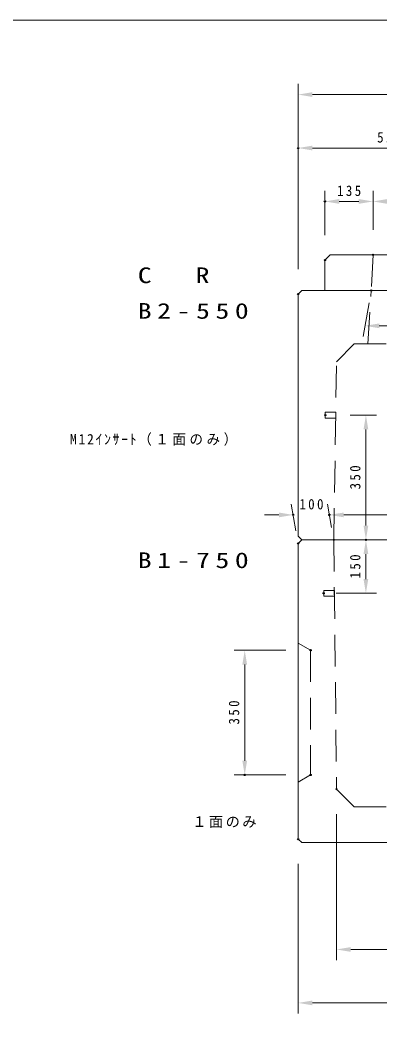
# Model space of a CAD drawing. Units: millimetres, scale not verified. Extents: x -4060 to 4060, y -2828 to 2828.
# Drawn here: x 1134 to 2142, y -18 to 2828 of the extents above; entities that cross this region are included whole.
import ezdxf

# ---------------------------------------------------------------- set-up
doc = ezdxf.new("R2010")
doc.units = ezdxf.units.MM
doc.header["$LTSCALE"] = 7
doc.header["$PDMODE"] = 32
doc.header["$PDSIZE"] = 3.5
doc.linetypes.add('USER1', pattern=[19.05, 12.7, -6.35])
for name, color, linetype, lineweight in [('0-1_DASHED', 7, 'USER1', 18), ('0-2_DIM', 7, 'Continuous', 18), ('0-3_LATER', 7, 'Continuous', 18), ('0-5_TXT', 7, 'Continuous', 18), ('0-7_LAYER', 7, 'Continuous', 18), ('0-A_NO', 7, 'Continuous', 18), ('0-B_NO2', 7, 'USER1', 18)]:
    doc.layers.add(name, color=color, linetype=linetype, lineweight=lineweight)
doc.layers.add('0-8_Defpoints', color=7, linetype='Continuous')
doc.styles.add('ＭＳ ゴシック', font='')
doc.styles.get('ＭＳ ゴシック').set_extended_font_data('MS Gothic')

# ---------------------------------------------------------------- blocks, each defined once
blk = doc.blocks.new('D36')
at = {"layer": '0-2_DIM'}
for p, q in [((6110.753, 3456.385), (6110.753, 3046.385)), ((7310.753, 3456.385), (7310.753, 3046.385)), ((6150.753, 3076.385), (7270.753, 3076.385))]:
    blk.add_line(p, q, dxfattribs=at)
for points in [[(6150.753, 3083.052), (6150.753, 3069.719), (6110.753, 3076.385)], [(7270.753, 3083.052), (7270.753, 3069.719), (7310.753, 3076.385)]]:
    blk.add_solid(points, dxfattribs=at)
at = {"layer": '0-8_Defpoints'}
for p in [(6110.753, 3526.385), (7310.753, 3526.385), (7310.753, 3076.385)]:
    blk.add_point(p, dxfattribs=at)
at = {"layer": '0-2_DIM', "insert": (6665.653, 3091.389), "char_height": 29.33, "attachment_point": 7, "style": 'ＭＳ ゴシック'}
blk.add_mtext('\\T1.39;\\W0.85;1200', dxfattribs=at)
blk = doc.blocks.new('D37')
at = {"layer": '0-2_DIM'}
for p, q in [((6003.253, 3316.385), (6003.253, 2896.385)), ((7418.253, 3316.385), (7418.253, 2896.385)), ((6043.253, 2926.385), (7378.253, 2926.385))]:
    blk.add_line(p, q, dxfattribs=at)
for points in [[(6043.253, 2933.052), (6043.253, 2919.719), (6003.253, 2926.385)], [(7378.253, 2933.052), (7378.253, 2919.719), (7418.253, 2926.385)]]:
    blk.add_solid(points, dxfattribs=at)
at = {"layer": '0-8_Defpoints'}
for p in [(6003.253, 3386.385), (7418.253, 3386.385), (7418.253, 2926.385)]:
    blk.add_point(p, dxfattribs=at)
at = {"layer": '0-2_DIM', "insert": (6665.653, 2941.385), "char_height": 29.33, "attachment_point": 7, "style": 'ＭＳ ゴシック'}
blk.add_mtext('\\T1.39;\\W0.85;1415', dxfattribs=at)
blk = doc.blocks.new('D41')
at = {"layer": '0-8_Defpoints'}
for p in [(6038.253, 3916.385), (5853.253, 3566.385), (6038.253, 3566.385)]:
    blk.add_point(p, dxfattribs=at)
at = {"layer": '0-A_NO'}
for p, q in [((5968.253, 3916.385), (5823.253, 3916.385)), ((5853.253, 3876.385), (5853.253, 3606.385)), ((5968.253, 3566.385), (5823.253, 3566.385))]:
    blk.add_line(p, q, dxfattribs=at)
for points in [[(5846.587, 3876.385), (5859.92, 3876.385), (5853.253, 3916.385)], [(5846.587, 3606.385), (5859.92, 3606.385), (5853.253, 3566.385)]]:
    blk.add_solid(points, dxfattribs=at)
at = {"layer": '0-A_NO', "insert": (5838.253, 3707.985), "char_height": 29.33, "attachment_point": 7, "rotation": 90, "style": 'ＭＳ ゴシック'}
blk.add_mtext('\\T1.38;\\W0.9;350', dxfattribs=at)
blk = doc.blocks.new('D44')
at = {"layer": '0-2_DIM'}
for p, q in [((6097.082, 4261.385), (6085.621, 4326.385)), ((7312.082, 4261.385), (7300.621, 4326.385)), ((7265.91, 4296.385), (6130.91, 4296.385))]:
    blk.add_line(p, q, dxfattribs=at)
for points in [[(6130.91, 4303.052), (6130.91, 4289.719), (6090.91, 4296.385)], [(7265.91, 4303.052), (7265.91, 4289.719), (7305.91, 4296.385)]]:
    blk.add_solid(points, dxfattribs=at)
at = {"layer": '0-8_Defpoints'}
for p in [(6090.91, 4296.385), (6103.253, 4226.385), (7318.253, 4226.385)]:
    blk.add_point(p, dxfattribs=at)
at = {"layer": '0-2_DIM', "insert": (6653.31, 4311.389), "char_height": 29.33, "attachment_point": 7, "style": 'ＭＳ ゴシック'}
blk.add_mtext('\\T1.39;\\W0.85;1215', dxfattribs=at)
blk = doc.blocks.new('D45')
at = {"layer": '0-2_DIM'}
for p, q in [((5997.082, 4251.385), (5983.857, 4326.385)), ((6097.082, 4261.385), (6085.621, 4326.385)), ((5949.147, 4296.385), (5909.147, 4296.385)), ((6130.91, 4296.385), (6170.91, 4296.385))]:
    blk.add_line(p, q, dxfattribs=at)
for points in [[(5949.147, 4303.052), (5949.147, 4289.719), (5989.147, 4296.385)], [(6130.91, 4303.052), (6130.91, 4289.719), (6090.91, 4296.385)]]:
    blk.add_solid(points, dxfattribs=at)
at = {"layer": '0-8_Defpoints'}
for p in [(5989.147, 4296.385), (6003.253, 4216.385), (6103.253, 4226.385)]:
    blk.add_point(p, dxfattribs=at)
at = {"layer": '0-2_DIM', "insert": (6006.629, 4311.385), "char_height": 29.33, "attachment_point": 7, "style": 'ＭＳ ゴシック'}
blk.add_mtext('\\T1.38;\\W0.9;100', dxfattribs=at)
blk = doc.blocks.new('D47')
at = {"layer": '0-2_DIM'}
for p, q in [((6138.253, 4226.385), (6223.253, 4226.385)), ((6193.253, 4116.385), (6193.253, 4186.385)), ((6109.86, 4076.385), (6223.253, 4076.385))]:
    blk.add_line(p, q, dxfattribs=at)
for points in [[(6186.587, 4186.385), (6199.92, 4186.385), (6193.253, 4226.385)], [(6186.587, 4116.385), (6199.92, 4116.385), (6193.253, 4076.385)]]:
    blk.add_solid(points, dxfattribs=at)
at = {"layer": '0-8_Defpoints'}
for p in [(6103.253, 4226.385), (6193.253, 4226.385), (6074.86, 4076.385)]:
    blk.add_point(p, dxfattribs=at)
at = {"layer": '0-2_DIM', "insert": (6178.253, 4117.985), "char_height": 29.33, "attachment_point": 7, "rotation": 90, "style": 'ＭＳ ゴシック'}
blk.add_mtext('\\T1.38;\\W0.9;150', dxfattribs=at)
blk = doc.blocks.new('D50')
at = {"layer": '0-2_DIM'}
for p, q in [((6149.146, 4576.385), (6223.253, 4576.385)), ((6193.253, 4536.385), (6193.253, 4266.385)), ((6173.253, 4226.385), (6223.253, 4226.385))]:
    blk.add_line(p, q, dxfattribs=at)
for points in [[(6186.587, 4536.385), (6199.92, 4536.385), (6193.253, 4576.385)], [(6186.587, 4266.385), (6199.92, 4266.385), (6193.253, 4226.385)]]:
    blk.add_solid(points, dxfattribs=at)
at = {"layer": '0-8_Defpoints'}
for p in [(6079.146, 4576.385), (6103.253, 4226.385), (6193.253, 4226.385)]:
    blk.add_point(p, dxfattribs=at)
at = {"layer": '0-2_DIM', "insert": (6178.253, 4367.985), "char_height": 29.33, "attachment_point": 7, "rotation": 90, "style": 'ＭＳ ゴシック'}
blk.add_mtext('\\T1.38;\\W0.9;350', dxfattribs=at)
blk = doc.blocks.new('D54')
at = {"layer": '0-2_DIM'}
for p, q in [((6003.253, 4986.385), (6003.253, 5506.385)), ((7418.253, 4986.385), (7418.253, 5506.385)), ((6043.253, 5476.385), (7378.253, 5476.385))]:
    blk.add_line(p, q, dxfattribs=at)
for points in [[(6043.253, 5483.052), (6043.253, 5469.719), (6003.253, 5476.385)], [(7378.253, 5483.052), (7378.253, 5469.719), (7418.253, 5476.385)]]:
    blk.add_solid(points, dxfattribs=at)
at = {"layer": '0-8_Defpoints'}
for p in [(7418.253, 5476.385), (6003.253, 4916.385), (7418.253, 4916.385)]:
    blk.add_point(p, dxfattribs=at)
at = {"layer": '0-2_DIM', "insert": (6665.653, 5491.385), "char_height": 29.33, "attachment_point": 7, "style": 'ＭＳ ゴシック'}
blk.add_mtext('\\T1.39;\\W0.85;1415', dxfattribs=at)
blk = doc.blocks.new('D56')
at = {"layer": '0-2_DIM'}
for p, q in [((6003.253, 4986.385), (6003.253, 5356.385)), ((6513.253, 5146.385), (6513.253, 5356.385)), ((6473.253, 5326.385), (6043.253, 5326.385))]:
    blk.add_line(p, q, dxfattribs=at)
for points in [[(6043.253, 5333.052), (6043.253, 5319.719), (6003.253, 5326.385)], [(6473.253, 5333.052), (6473.253, 5319.719), (6513.253, 5326.385)]]:
    blk.add_solid(points, dxfattribs=at)
at = {"layer": '0-8_Defpoints'}
for p in [(6003.253, 5326.385), (6513.253, 5076.385), (6003.253, 4916.385)]:
    blk.add_point(p, dxfattribs=at)
at = {"layer": '0-2_DIM', "insert": (6224.853, 5341.385), "char_height": 29.33, "attachment_point": 7, "style": 'ＭＳ ゴシック'}
blk.add_mtext('\\T1.38;\\W0.9;510', dxfattribs=at)
blk = doc.blocks.new('D58')
at = {"layer": '0-2_DIM'}
for p, q in [((6078.253, 5081.385), (6078.253, 5206.385)), ((6213.253, 5096.385), (6213.253, 5206.385)), ((6173.253, 5176.385), (6118.253, 5176.385))]:
    blk.add_line(p, q, dxfattribs=at)
for points in [[(6118.253, 5183.052), (6118.253, 5169.719), (6078.253, 5176.385)], [(6173.253, 5183.052), (6173.253, 5169.719), (6213.253, 5176.385)]]:
    blk.add_solid(points, dxfattribs=at)
at = {"layer": '0-8_Defpoints'}
for p in [(6078.253, 5176.385), (6078.253, 5011.385), (6213.253, 5026.385)]:
    blk.add_point(p, dxfattribs=at)
at = {"layer": '0-2_DIM', "insert": (6112.353, 5191.385), "char_height": 29.33, "attachment_point": 7, "style": 'ＭＳ ゴシック'}
blk.add_mtext('\\T1.38;\\W0.9;135', dxfattribs=at)
blk = doc.blocks.new('D59')
at = {"layer": '0-2_DIM'}
for p, q in [((6213.253, 5096.385), (6213.253, 5206.385)), ((6813.253, 5096.385), (6813.253, 5206.385)), ((6253.253, 5176.385), (6773.253, 5176.385))]:
    blk.add_line(p, q, dxfattribs=at)
for points in [[(6253.253, 5183.052), (6253.253, 5169.719), (6213.253, 5176.385)], [(6773.253, 5183.052), (6773.253, 5169.719), (6813.253, 5176.385)]]:
    blk.add_solid(points, dxfattribs=at)
at = {"layer": '0-8_Defpoints'}
for p in [(6813.253, 5176.385), (6213.253, 5026.385), (6813.253, 5026.385)]:
    blk.add_point(p, dxfattribs=at)
at = {"layer": '0-2_DIM', "insert": (6491.608, 5191.385), "char_height": 29.33, "attachment_point": 7, "style": 'ＭＳ ゴシック'}
blk.add_mtext('\\T1.38;\\W0.9;600', dxfattribs=at)
blk = doc.blocks.new('D60')
at = {"layer": '0-2_DIM'}
for p, q in [((6202.082, 4891.385), (6185.479, 4797.228)), ((6812.082, 4891.385), (6795.479, 4797.228)), ((6230.769, 4827.228), (6760.769, 4827.228))]:
    blk.add_line(p, q, dxfattribs=at)
for points in [[(6230.769, 4833.895), (6230.769, 4820.562), (6190.769, 4827.228)], [(6760.769, 4833.895), (6760.769, 4820.562), (6800.769, 4827.228)]]:
    blk.add_solid(points, dxfattribs=at)
at = {"layer": '0-8_Defpoints'}
for p in [(6208.253, 4926.385), (6818.253, 4926.385), (6800.769, 4827.228)]:
    blk.add_point(p, dxfattribs=at)
at = {"layer": '0-2_DIM', "insert": (6462.369, 4842.228), "char_height": 29.33, "attachment_point": 7, "style": 'ＭＳ ゴシック'}
blk.add_mtext('\\T1.38;\\W0.9;610', dxfattribs=at)

msp = doc.modelspace()

# ---------------------------------------------------------------- linework, layer by layer
at = {"layer": '0-1_DASHED'}
for p, q in [((2123.253, 2168.885), (2118.253, 2068.885)), ((2108.253, 1918.885), (2118.253, 2068.885)), ((2020.753, 1868.885), (2070.753, 1918.885)), ((2070.753, 1918.885), (3170.753, 1918.885)), ((2013.253, 1368.885), (2020.753, 1868.885))]:
    msp.add_line(p, q, dxfattribs=at)
for points in [[(1989.146, 1710.885), (2019.146, 1710.885), (2019.146, 1726.885), (1989.146, 1726.885)], [(1984.86, 1210.885), (2014.86, 1210.885), (2014.86, 1226.885), (1984.86, 1226.885)]]:
    msp.add_lwpolyline(points, close=True, dxfattribs=at)
msp.add_lwpolyline([(2013.253, 1368.885), (2020.753, 668.885), (2070.753, 618.885), (2510.753, 618.885)], dxfattribs=at)
at = {"layer": '0-3_LATER'}
for p, q in [((2003.253, 2168.885), (2843.253, 2168.885)), ((1923.253, 2068.885), (1913.253, 2058.885)), ((1913.253, 2058.885), (1913.253, 1378.885)), ((3318.253, 2068.885), (1923.253, 2068.885)), ((1913.253, 1378.885), (1923.253, 1368.885)), ((1923.253, 1368.885), (3318.253, 1368.885))]:
    msp.add_line(p, q, dxfattribs=at)
msp.add_lwpolyline([(2858.253, 2153.885), (2858.253, 2068.885), (1988.253, 2068.885), (1988.253, 2153.885), (2003.253, 2168.885)], dxfattribs=at)
msp.add_lwpolyline([(1923.253, 518.885), (3318.253, 518.885), (3328.253, 528.885), (3328.253, 1358.885), (3318.253, 1368.885), (1923.253, 1368.885), (1913.253, 1358.885), (1913.253, 528.885)], close=True, dxfattribs=at)
at = {"layer": '0-7_LAYER'}
for points in [[(-4060, -2827.5), (-4060, 2827.5), (4060, 2827.5), (4060, -2827.5)], [(4060, -2827.5), (-4060, -2827.5), (-4060, 2827.5), (4060, 2827.5)]]:
    msp.add_lwpolyline(points, close=True, dxfattribs=at)
at = {"layer": '0-B_NO2'}
msp.add_line((1913.253, 1078.885), (1948.253, 1058.885), dxfattribs=at)
msp.add_lwpolyline([(1948.253, 1058.885), (1948.253, 708.885), (1913.253, 688.885)], dxfattribs=at)

# ---------------------------------------------------------------- block references
at = {"layer": '0-2_DIM'}
for name in ['D54', 'D56', 'D58', 'D59', 'D60', 'D50', 'D45', 'D44', 'D47', 'D36', 'D37']:
    msp.add_blockref(name, (-4090, -2857.5), dxfattribs=at)
at = {"layer": '0-A_NO'}
msp.add_blockref('D41', (-4090, -2857.5), dxfattribs=at)

# ---------------------------------------------------------------- texts
at = {"layer": '0-5_TXT', "attachment_point": 7, "style": 'ＭＳ ゴシック'}
for s, insert, char_height in [('\\T1.39;\\W1.3;C\\~\\~R', (1463.253, 2088.885), 43.99), ('\\T1.4;\\W1.3;B2-550', (1463.253, 1988.885), 43.99), ('\\T1.26;\\W0.95;M12ｲﾝｻｰﾄ（１面のみ）', (1273.251, 1632.914), 29.33), ('\\T1.4;\\W1.3;B1-750', (1463.253, 1288.885), 43.99)]:
    msp.add_mtext(s, dxfattribs=dict(at, insert=insert, char_height=char_height))
at = {"layer": '0-A_NO', "insert": (1616.131, 559.883), "char_height": 29.33, "attachment_point": 7, "style": 'ＭＳ ゴシック'}
msp.add_mtext('\\T1.17;１面のみ', dxfattribs=at)

doc.saveas('drawing.dxf')
